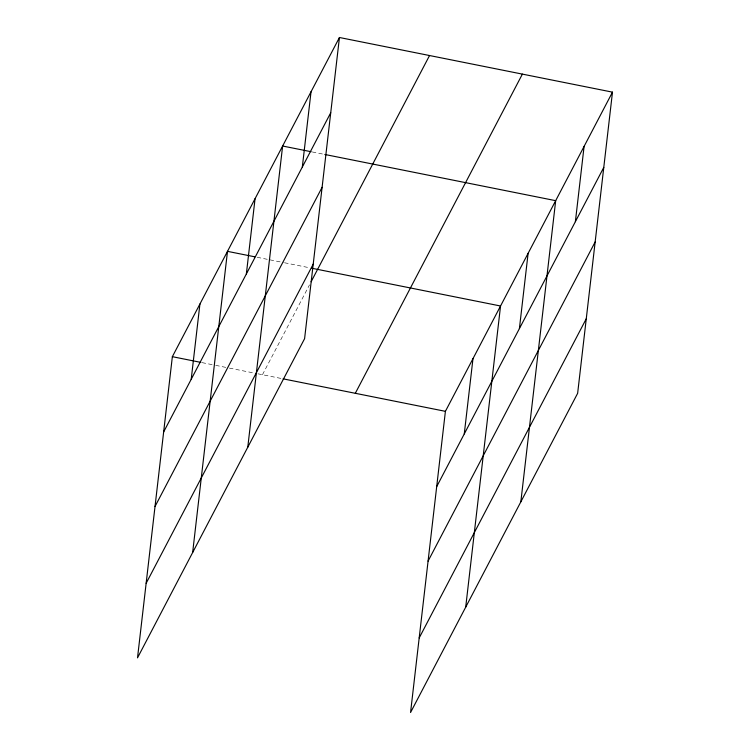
<?xml version="1.0" encoding="UTF-8"?>
<svg xmlns="http://www.w3.org/2000/svg" width="750" height="750" viewBox="0 0 750 750"><rect width="100%" height="100%" fill="white"/><g stroke="black" fill="none" stroke-linecap="round" stroke-linejoin="round"><path stroke-width="0.56" stroke-dasharray="3.75 2.81" d="M262.462 374.719L309.488 284.878M312.281 151.959L324.834 154.472M257.147 257.288L283.378 262.538M284.522 262.762L309.619 267.787M202.012 362.616L214.556 365.128M215.7 365.353L228.244 367.866M229.388 368.091L256.762 373.575M257.897 373.8L281.944 378.609"/><path stroke-width="1.12" d="M339.441 37.5L172.359 356.681L137.513 657.853L304.594 338.672L339.441 37.5L612.488 92.147L577.641 393.319L410.559 712.5L445.406 411.328L612.488 92.147M191.213 379.275L199.922 304.012M192.647 552.525L227.494 251.353L254.869 256.828M246.356 273.947L255.066 198.684M247.781 447.188L282.628 146.025L311.147 151.725M302.325 167.025L311.034 91.762M464.269 433.922L472.978 358.669M465.703 607.172L500.55 306L311.897 268.247M519.403 328.594L528.113 253.331M520.837 501.844L555.684 200.672L324.834 154.472M575.381 221.672L584.091 146.409M163.65 431.944L330.731 112.763M155.025 506.494L322.106 187.312M146.137 583.303L313.219 264.122M311.109 281.775L429.544 55.538M355.303 393.291L522.384 74.119M436.706 486.591L603.778 167.409M428.072 561.141L595.153 241.959M419.184 637.95L586.266 318.769M172.359 356.681L200.869 362.391M283.097 378.844L445.406 411.328"/></g></svg>
